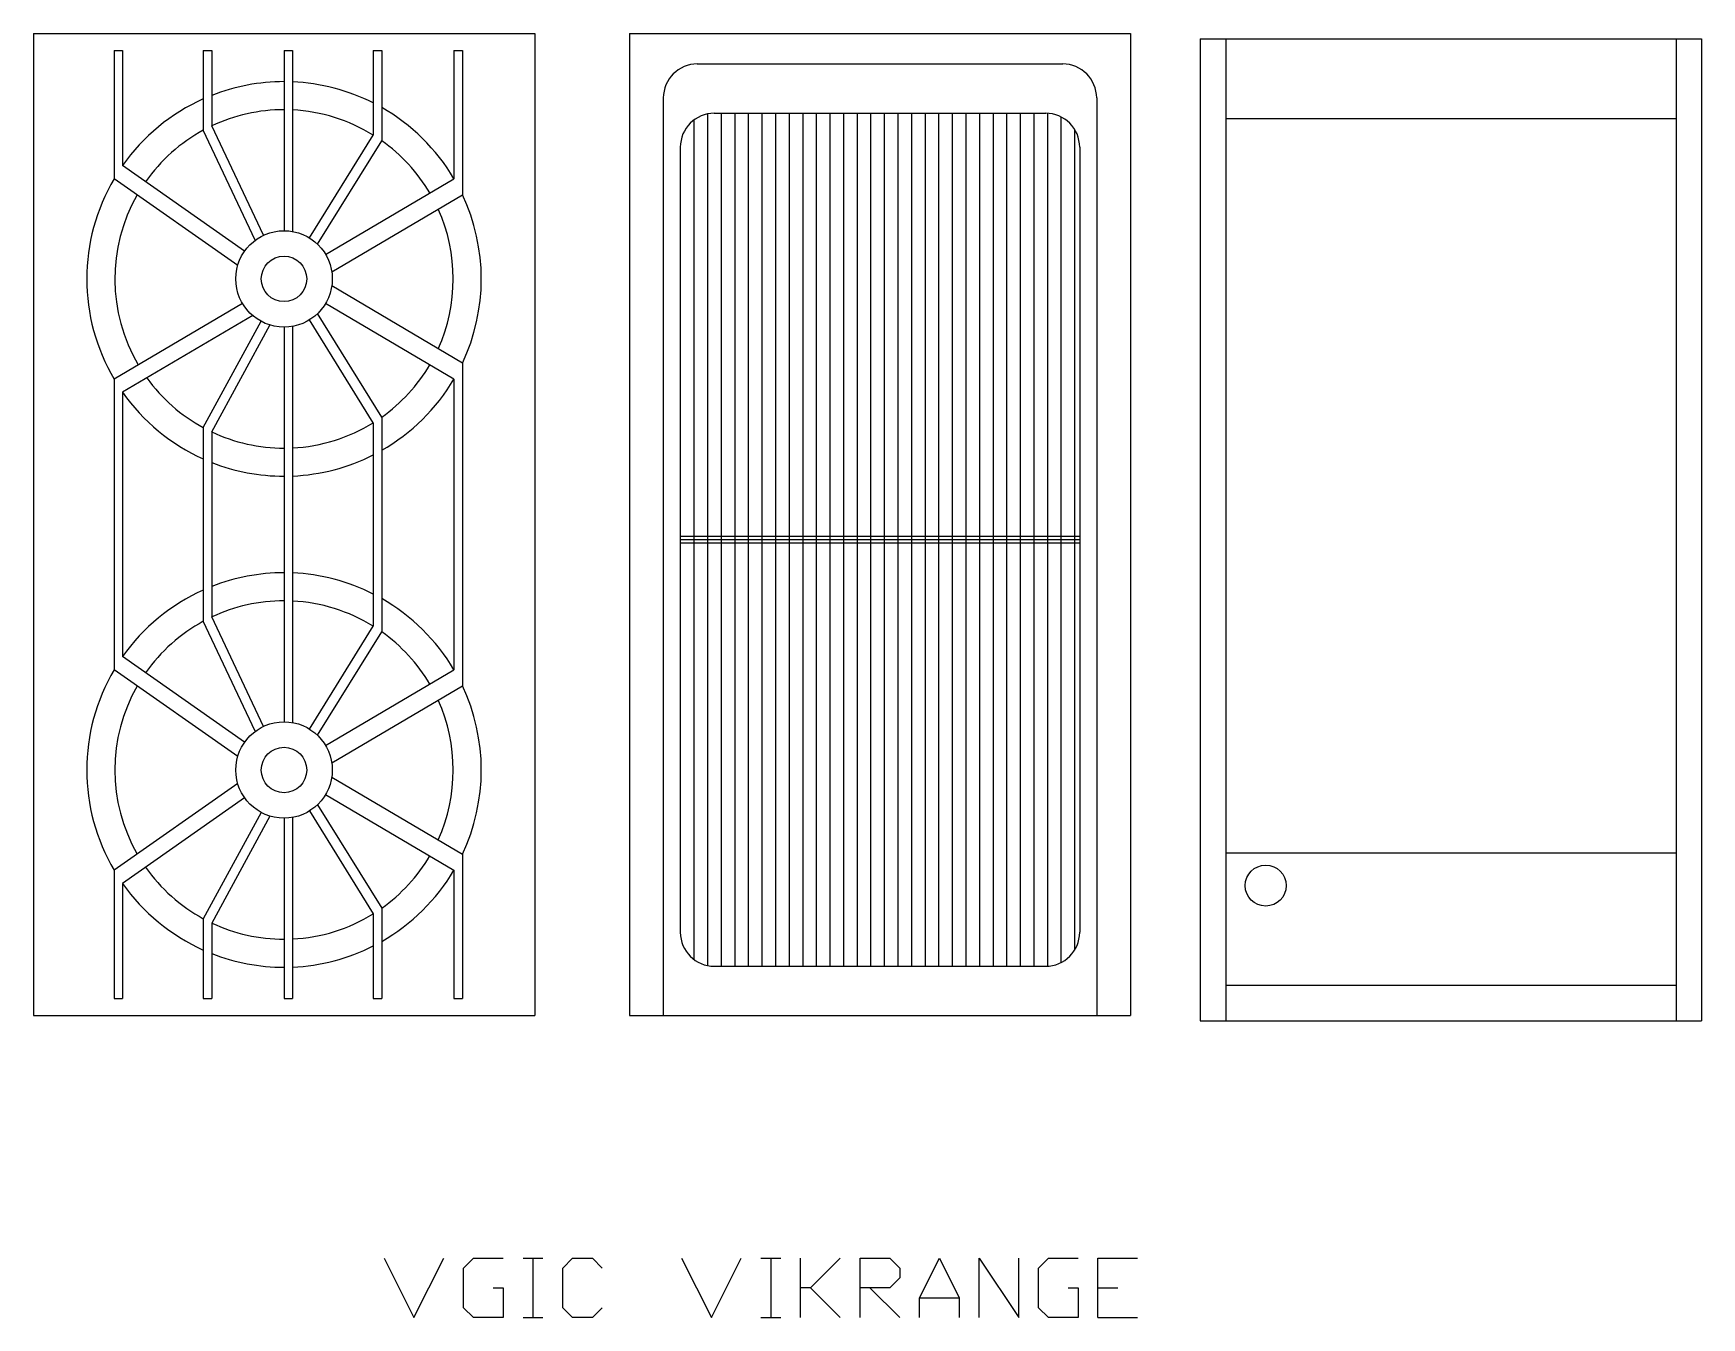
# Model space of a CAD drawing. Header units: inches. Extents: x 6 to 779, y -1361 to -812.
# Drawn here: x 16.8 to 115, y -895.2 to -819.7 of the extents above; entities that cross this region are included whole.
import ezdxf

# ---------------------------------------------------------------- set-up
doc = ezdxf.new("R2010")
doc.units = ezdxf.units.IN
doc.header["$MEASUREMENT"] = 0
doc.layers.add('CABS', color=7, linetype='Continuous')

msp = doc.modelspace()

# ---------------------------------------------------------------- linework, layer by layer
at = {"layer": 'CABS'}
for p, q in [((16.789, -819.652), (16.789, -877.452)), ((16.789, -819.652), (46.289, -819.652)), ((46.289, -819.652), (46.289, -877.452)), ((51.859, -819.652), (51.859, -877.452)), ((51.859, -819.652), (81.359, -819.652)), ((81.359, -819.652), (81.359, -877.452)), ((21.539, -820.652), (22.039, -820.652)), ((21.539, -820.652), (21.539, -828.205)), ((22.039, -820.652), (22.039, -827.429)), ((26.789, -820.652), (27.289, -820.652)), ((26.789, -820.652), (26.789, -825.35)), ((27.289, -820.652), (27.289, -825.097)), ((31.539, -820.652), (32.039, -820.652)), ((31.539, -820.652), (31.539, -831.263)), ((32.039, -820.652), (32.039, -831.308)), ((36.789, -820.652), (37.289, -820.652)), ((36.789, -820.652), (36.789, -825.641)), ((37.289, -820.652), (37.289, -825.972)), ((41.539, -820.652), (42.039, -820.652)), ((41.539, -820.652), (41.539, -828.205)), ((42.039, -820.652), (42.039, -829.15)), ((85.458, -819.969), (114.958, -819.969)), ((85.458, -819.969), (85.458, -877.769)), ((86.958, -819.969), (86.958, -877.769)), ((113.458, -819.969), (113.458, -877.769)), ((114.958, -819.969), (114.958, -877.769)), ((55.859, -821.452), (77.359, -821.452)), ((53.859, -823.452), (53.859, -877.452)), ((79.359, -823.452), (79.359, -877.452)), ((56.459, -824.392), (56.459, -874.511)), ((56.859, -824.352), (76.359, -824.352)), ((57.259, -824.352), (57.259, -874.552)), ((58.059, -824.352), (58.059, -874.552)), ((58.859, -824.352), (58.859, -874.552)), ((59.659, -824.352), (59.659, -874.552)), ((60.459, -824.352), (60.459, -874.552)), ((61.259, -824.352), (61.259, -874.552)), ((62.059, -824.352), (62.059, -874.552)), ((62.859, -824.352), (62.859, -874.552)), ((63.659, -824.352), (63.659, -874.552)), ((64.459, -824.352), (64.459, -874.552)), ((65.259, -824.352), (65.259, -874.552)), ((66.059, -824.352), (66.059, -874.552)), ((66.859, -824.352), (66.859, -874.552)), ((67.659, -824.352), (67.659, -874.552)), ((68.459, -824.352), (68.459, -874.552)), ((69.259, -824.352), (69.259, -874.552)), ((70.059, -824.352), (70.059, -874.552)), ((70.859, -824.352), (70.859, -874.552)), ((71.659, -824.352), (71.659, -874.552)), ((72.459, -824.352), (72.459, -874.552)), ((73.259, -824.352), (73.259, -874.552)), ((74.059, -824.352), (74.059, -874.552)), ((74.859, -824.352), (74.859, -874.552)), ((75.659, -824.352), (75.659, -874.552)), ((76.459, -824.354), (76.459, -874.549)), ((77.259, -824.565), (77.259, -874.338)), ((29.845, -831.824), (26.789, -825.35)), ((30.327, -831.535), (27.289, -825.097)), ((55.659, -824.752), (55.659, -874.152)), ((78.059, -825.298), (78.059, -873.605)), ((86.958, -824.669), (113.458, -824.669)), ((33.035, -831.69), (36.789, -825.641)), ((33.511, -832.06), (37.289, -825.972)), ((54.859, -826.352), (54.859, -872.552)), ((78.359, -826.352), (78.359, -872.552)), ((29.216, -832.47), (22.039, -827.429)), ((28.812, -833.313), (21.539, -828.205)), ((33.984, -832.66), (41.539, -828.205)), ((34.346, -833.686), (42.039, -829.15)), ((42.039, -839.054), (34.346, -834.517)), ((29.094, -835.543), (21.539, -839.998)), ((29.695, -836.259), (22.039, -840.774)), ((37.289, -842.231), (33.511, -836.143)), ((41.539, -839.998), (33.984, -835.543)), ((26.789, -842.853), (30.185, -836.596)), ((27.289, -843.106), (30.704, -836.814)), ((31.539, -836.94), (31.539, -860.163)), ((32.039, -836.895), (32.039, -860.208)), ((36.789, -842.562), (33.035, -836.513)), ((42.039, -839.054), (42.039, -858.05)), ((21.539, -839.998), (21.539, -857.105)), ((41.539, -839.998), (41.539, -857.105)), ((22.039, -840.774), (22.039, -856.329)), ((37.289, -842.231), (37.289, -854.872)), ((26.789, -842.853), (26.789, -854.25)), ((27.289, -843.106), (27.289, -853.997)), ((36.789, -842.562), (36.789, -854.541)), ((78.359, -849.252), (54.859, -849.252)), ((78.359, -849.252), (54.859, -849.252)), ((78.359, -849.452), (54.859, -849.452)), ((78.359, -849.652), (54.859, -849.652)), ((30.327, -860.435), (27.289, -853.997)), ((29.845, -860.724), (26.789, -854.25)), ((33.035, -860.59), (36.789, -854.541)), ((33.511, -860.96), (37.289, -854.872)), ((29.216, -861.37), (22.039, -856.329)), ((28.812, -862.213), (21.539, -857.105)), ((33.984, -861.56), (41.539, -857.105)), ((34.346, -862.586), (42.039, -858.05)), ((28.812, -863.79), (21.539, -868.898)), ((34.346, -863.417), (42.039, -867.954)), ((29.216, -864.633), (22.039, -869.674)), ((33.984, -864.443), (41.539, -868.898)), ((30.185, -865.496), (26.789, -871.753)), ((30.704, -865.714), (27.289, -872.006)), ((31.539, -865.84), (31.539, -876.452)), ((32.039, -865.795), (32.039, -876.452)), ((33.035, -865.413), (36.789, -871.462)), ((33.511, -865.043), (37.289, -871.131)), ((42.039, -867.954), (42.039, -876.452)), ((86.958, -867.869), (113.458, -867.869)), ((21.539, -868.898), (21.539, -876.452)), ((22.039, -869.674), (22.039, -876.452)), ((41.539, -868.898), (41.539, -876.452)), ((36.789, -871.462), (36.789, -876.452)), ((37.289, -871.131), (37.289, -876.452)), ((26.789, -871.753), (26.789, -876.452)), ((27.289, -872.006), (27.289, -876.452)), ((56.859, -874.552), (76.359, -874.552)), ((86.958, -875.669), (113.458, -875.669)), ((21.539, -876.452), (22.039, -876.452)), ((26.789, -876.452), (27.289, -876.452)), ((31.539, -876.452), (32.039, -876.452)), ((36.789, -876.452), (37.289, -876.452)), ((41.539, -876.452), (42.039, -876.452)), ((16.789, -877.452), (46.289, -877.452)), ((51.859, -877.452), (81.359, -877.452)), ((85.458, -877.769), (114.958, -877.769))]:
    msp.add_line(p, q, dxfattribs=at)
for points in [[(37.436, -891.729, 0), (39.186, -895.229, 0)], [(39.186, -895.229, 0), (40.936, -891.729, 0)], [(42.103, -892.312, 0), (42.686, -891.729, 0)], [(42.103, -894.646, 0), (42.103, -892.312, 0)], [(42.686, -891.729, 0), (44.436, -891.729, 0)], [(45.603, -891.729, 0), (46.769, -891.729, 0)], [(46.186, -891.729, 0), (46.186, -895.229, 0)], [(47.936, -892.312, 0), (48.519, -891.729, 0)], [(47.936, -894.646, 0), (47.936, -892.312, 0)], [(48.519, -891.729, 0), (49.686, -891.729, 0)], [(49.686, -891.729, 0), (50.269, -892.312, 0)], [(54.936, -891.729, 0), (56.686, -895.229, 0)], [(56.686, -895.229, 0), (58.436, -891.729, 0)], [(59.603, -891.729, 0), (60.769, -891.729, 0)], [(60.186, -891.729, 0), (60.186, -895.229, 0)], [(61.936, -895.229, 0), (61.936, -891.729, 0)], [(64.269, -891.729, 0), (62.519, -893.479, 0)], [(65.436, -895.229, 0), (65.436, -891.729, 0)], [(65.436, -891.729, 0), (67.186, -891.729, 0)], [(67.186, -891.729, 0), (67.769, -892.312, 0)], [(67.769, -892.312, 0), (67.769, -892.896, 0)], [(68.936, -894.062, 0), (70.103, -891.729, 0)], [(70.103, -891.729, 0), (71.269, -894.062, 0)], [(72.436, -895.229, 0), (72.436, -891.729, 0)], [(72.436, -891.729, 0), (74.769, -895.229, 0)], [(74.769, -895.229, 0), (74.769, -891.729, 0)], [(75.936, -892.312, 0), (76.519, -891.729, 0)], [(75.936, -894.646, 0), (75.936, -892.312, 0)], [(76.519, -891.729, 0), (78.269, -891.729, 0)], [(79.436, -895.229, 0), (79.436, -891.729, 0)], [(79.436, -891.729, 0), (81.769, -891.729, 0)], [(67.769, -892.896, 0), (67.186, -893.479, 0)], [(43.853, -893.479, 0), (44.436, -893.479, 0)], [(44.436, -893.479, 0), (44.436, -895.229, 0)], [(62.519, -893.479, 0), (61.936, -893.479, 0)], [(62.519, -893.479, 0), (64.269, -895.229, 0)], [(67.186, -893.479, 0), (65.436, -893.479, 0)], [(66.019, -893.479, 0), (67.769, -895.229, 0)], [(68.936, -895.229, 0), (68.936, -894.062, 0)], [(68.936, -894.062, 0), (71.269, -894.062, 0)], [(71.269, -894.062, 0), (71.269, -895.229, 0)], [(77.686, -893.479, 0), (78.269, -893.479, 0)], [(78.269, -893.479, 0), (78.269, -895.229, 0)], [(79.436, -893.479, 0), (80.603, -893.479, 0)], [(42.686, -895.229, 0), (42.103, -894.646, 0)], [(44.436, -895.229, 0), (42.686, -895.229, 0)], [(45.603, -895.229, 0), (46.769, -895.229, 0)], [(48.519, -895.229, 0), (47.936, -894.646, 0)], [(49.686, -895.229, 0), (48.519, -895.229, 0)], [(50.269, -894.646, 0), (49.686, -895.229, 0)], [(59.603, -895.229, 0), (60.769, -895.229, 0)], [(76.519, -895.229, 0), (75.936, -894.646, 0)], [(78.269, -895.229, 0), (76.519, -895.229, 0)], [(79.436, -895.229, 0), (81.769, -895.229, 0)]]:
    msp.add_polyline3d(points, dxfattribs=at)
for centre, radius in [((31.539, -834.102), 2.838), ((31.539, -834.102), 1.338), ((31.539, -863.002), 2.838), ((31.539, -863.002), 1.338), ((89.306, -869.803), 1.206)]:
    msp.add_circle(centre, radius, dxfattribs=at)
for centre, radius, start, end in [((55.859, -823.452), 2, 90, 180), ((77.359, -823.452), 2, 0, 90), ((31.539, -834.102), 11.609, 90, 111.4747), ((31.539, -834.102), 11.609, 63.1132, 87.53154), ((31.539, -834.102), 11.609, 114.15207, 144.91694), ((31.539, -834.102), 9.957, 90, 115.26583), ((31.539, -834.102), 9.957, 58.18039, 87.12174), ((31.539, -834.102), 11.609, 30.52708, 60.31055), ((56.859, -826.352), 2, 90, 180), ((76.359, -826.352), 2, 0, 90), ((31.539, -834.102), 9.957, 118.49178, 144.91694), ((31.539, -834.102), 9.957, 30.52708, 54.72787), ((31.539, -834.102), 11.609, 149.47292, 210.52708), ((31.539, -834.102), 9.957, 150.2307, 210.52708), ((31.539, -834.102), 11.609, 334.75047, 25.24953), ((31.539, -834.102), 9.957, 335.62907, 24.37093), ((31.539, -834.102), 9.957, 305.27213, 329.47292), ((31.539, -834.102), 9.957, 215.84084, 241.50822), ((31.539, -834.102), 11.609, 299.68945, 329.47292), ((31.539, -834.102), 11.609, 215.08306, 245.84793), ((31.539, -834.102), 9.957, 244.73417, 270), ((31.539, -834.102), 9.957, 272.87826, 301.81961), ((31.539, -834.102), 11.609, 248.5253, 270), ((31.539, -834.102), 11.609, 272.46846, 296.8868), ((31.539, -863.002), 11.609, 90, 111.4747), ((31.539, -863.002), 11.609, 63.1132, 87.53154), ((31.539, -863.002), 11.609, 114.15207, 144.91694), ((31.539, -863.002), 9.957, 90, 115.26583), ((31.539, -863.002), 9.957, 58.18039, 87.12174), ((31.539, -863.002), 11.609, 30.52708, 60.31055), ((31.539, -863.002), 9.957, 118.49178, 144.91694), ((31.539, -863.002), 9.957, 30.52708, 54.72787), ((31.539, -863.002), 11.609, 149.47292, 210.52708), ((31.539, -863.002), 9.957, 150.2307, 209.7693), ((31.539, -863.002), 9.957, 335.62907, 24.37093), ((31.539, -863.002), 11.609, 334.75047, 25.24953), ((31.539, -863.002), 9.957, 215.08306, 241.50822), ((31.539, -863.002), 9.957, 305.27213, 329.47292), ((31.539, -863.002), 11.609, 215.08306, 245.84793), ((31.539, -863.002), 11.609, 299.68945, 329.47292), ((31.539, -863.002), 9.957, 272.87826, 301.81961), ((31.539, -863.002), 9.957, 244.73417, 270), ((56.859, -872.552), 2, 180, 270), ((76.359, -872.552), 2, 270, 0), ((31.539, -863.002), 11.609, 272.46846, 296.8868), ((31.539, -863.002), 11.609, 248.5253, 270)]:
    msp.add_arc(centre, radius, start, end, dxfattribs=at)

doc.saveas('drawing.dxf')
